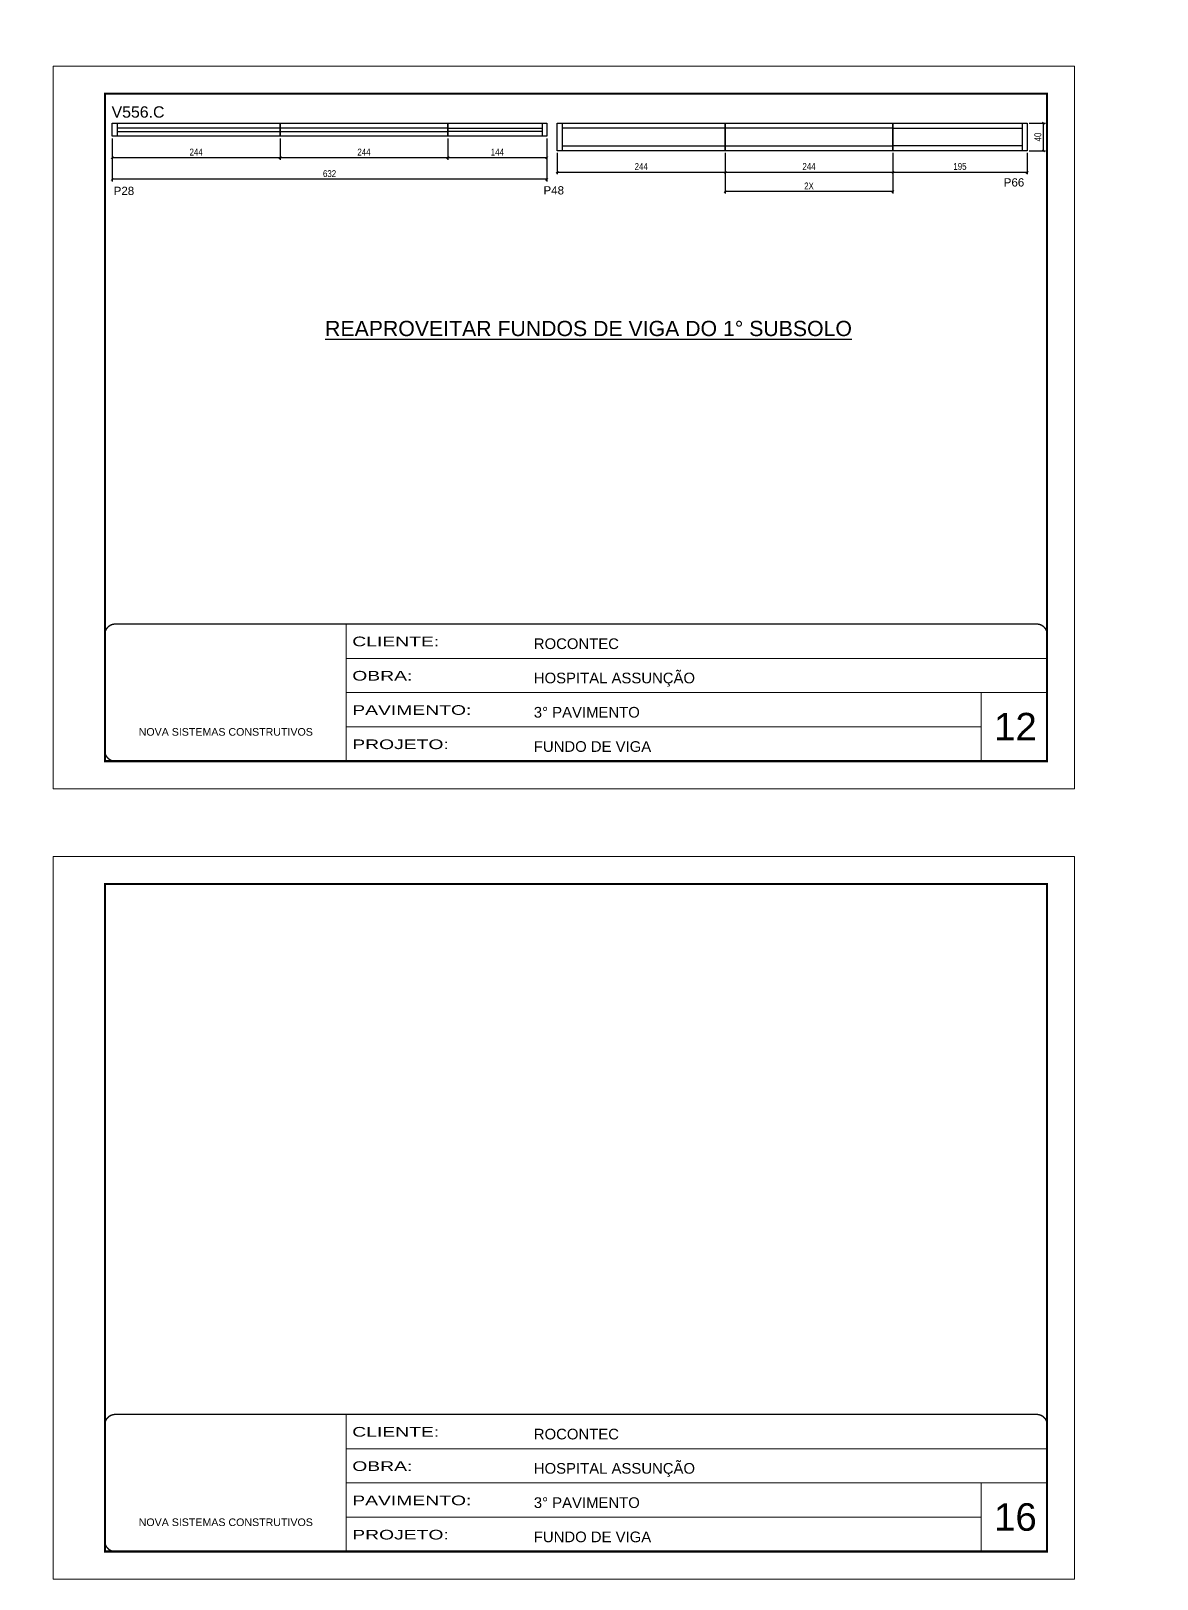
# Model space of a CAD drawing. Extents: x 2216 to 194001, y 226 to 38185.
# Drawn here: x 6952 to 8590, y 226 to 2476 of the extents above; entities that cross this region are included whole.
import ezdxf
from ezdxf.enums import TextEntityAlignment as Align

# ---------------------------------------------------------------- set-up
doc = ezdxf.new("R2010")
doc.units = 0
doc.linetypes.add('CONTINUO', pattern=[0])
doc.linetypes.add('DASHED', pattern=[0.75, 0.5, -0.25])
doc.layers.add('00 - FELIPE', color=2, linetype='Continuous', plot=False)
for name, color, linetype in [('5', 5, 'Continuous'), ('NOMENCLATURA', 7, 'Continuous'), ('Painéis', 200, 'Continuous'), ('SARR_2.2x7', 40, 'Continuous')]:
    doc.layers.add(name, color=color, linetype=linetype)
for name, color, linetype, lineweight in [('CARIMBO', 255, 'Continuous', 9), ('Folhas', 255, 'Continuous', 9), ('Romaneio', 3, 'Continuous', 13), ('SARRAFO DE PRESSAO', 251, 'DASHED', 9)]:
    doc.layers.add(name, color=color, linetype=linetype, lineweight=lineweight)
doc.styles.add('ARIAL', font='arial.ttf')
doc.styles.add('COTA TECNICA', font='techl___.ttf', dxfattribs={"height": 10})
doc.styles.add('COTA TECNICA-50', font='techl___.ttf', dxfattribs={"height": 10})
doc.styles.get("Standard").update_dxf_attribs({"font": 'arial.ttf'})
doc.styles.add('Tecnologia', font='')
doc.styles.get('Tecnologia').set_extended_font_data('Forgotten Futurist')
doc.dimstyles.new('COTA PAINEL-50', dxfattribs={"dimtxt": 10, "dimasz": 3, "dimexe": 3, "dimexo": 3, "dimgap": 3, "dimtad": 1, "dimdec": 1, "dimzin": 12, "dimdsep": 46, "dimtxsty": 'COTA TECNICA-50', "dimblk1": 'OBLIQUE', "dimblk2": 'OBLIQUE', "dimsah": 1, "dimcen": 0.9, "dimclrd": 4, "dimclre": 4, "dimclrt": 240, "dimadec": 1, "dimazin": 3, "dimtfac": 1, "dimtdec": 1, "dimtmove": 0, "dimatfit": 3, "dimfxl": 1, "dimtolj": 1, "dimtzin": 12, "dimarcsym": 0})
doc.dimstyles.new('PAINEL', dxfattribs={"dimtxt": 10, "dimasz": 3, "dimexe": 3, "dimexo": 3, "dimgap": 3, "dimtad": 1, "dimdec": 1, "dimzin": 12, "dimdsep": 46, "dimtxsty": 'COTA TECNICA', "dimblk1": 'OBLIQUE', "dimblk2": 'OBLIQUE', "dimsah": 1, "dimcen": 0.9, "dimclrd": 4, "dimclre": 4, "dimclrt": 240, "dimadec": 1, "dimazin": 3, "dimtfac": 1, "dimtdec": 1, "dimtmove": 0, "dimatfit": 3, "dimfxl": 1, "dimtolj": 1, "dimtzin": 12, "dimarcsym": 0})

# ---------------------------------------------------------------- blocks, each defined once
blk = doc.blocks.new('9999999999')
at = {"color": 30, "linetype": 'CONTINUO'}
for p, q in [((98564.6, 34230.2), (98564.6, 34429.4)), ((98564.6, 34379.6), (99584, 34379.6)), ((98564.6, 34329.8), (99488, 34329.8)), ((99584, 34329.8), (99488, 34329.8)), ((99488, 34329.8), (99488, 34230.2)), ((98564.6, 34280), (99488, 34280))]:
    blk.add_line(p, q, dxfattribs=at)
at = {"color": 30, "linetype": 'CONTINUO', "const_width": 2}
blk.add_lwpolyline([(99584, 34230.2), (99584, 34414.4, 0.414214), (99569, 34429.4), (98229, 34429.4, 0.414214), (98214, 34414.4), (98214, 34245.2, 0.414214), (98229, 34230.2), (99584, 34230.2)], format="xyb", dxfattribs=at)
at = {"layer": 'Folhas'}
blk.add_lwpolyline([(98139, 34190.2), (99624, 34190.2), (99624, 35240.2), (98139, 35240.2)], close=True, dxfattribs=at)
at = {"layer": 'Folhas', "color": 30, "const_width": 3}
blk.add_lwpolyline([(98214, 34230.2), (99584, 34230.2), (99584, 35200.2), (98214, 35200.2)], close=True, dxfattribs=at)
at = {"color": 7, "linetype": 'Continuous', "ltscale": 5, "style": 'ARIAL'}
for s, height, p in [('ROCONTEC', 15.48, (98837.7, 34393.1)), ('HOSPITAL ASSUNÇÃO', 15.483, (98837.7, 34343.3)), ('3° PAVIMENTO', 15.483, (98837.7, 34293.5)), ('NOVA SISTEMAS CONSTRUTIVOS', 11.059, (98263.2, 34267.2)), ('FUNDO DE VIGA', 15.483, (98837.7, 34243.7))]:
    blk.add_text(s, height=height, dxfattribs=at).set_placement(p)
at = {"layer": 'Folhas', "color": 7, "style": 'Tecnologia', "width": 1.5}
for s, p in [('CLIENTE:', (98573.7, 34397.2)), ('OBRA:', (98573.7, 34347.3)), ('PAVIMENTO:', (98573.7, 34297.5)), ('PROJETO:', (98573.7, 34247.7))]:
    blk.add_text(s, height=14, dxfattribs=at).set_placement(p)
blk = doc.blocks.new('_Oblique')
at = {"color": 0, "linetype": 'ByBlock', "lineweight": -2}
blk.add_line((-0.5, -0.5), (0.5, 0.5), dxfattribs=at)
blk = doc.blocks.new('*D240')
at = {"layer": '00 - FELIPE', "color": 4, "lineweight": -2, "transparency": 16777216}
for p, q in [((4670.3, 1925.6), (4670.3, 1893.9)), ((4715.3, 1925.6), (4715.3, 1893.9)), ((4670.3, 1896.9), (4715.3, 1896.9))]:
    blk.add_line(p, q, dxfattribs=at)
at = {"layer": 'Defpoints', "color": 0, "linetype": 'ByBlock', "transparency": 16777216}
for p in [(193755.2, 38185), (193999.2, 38185), (193999.2, 38154)]:
    blk.add_point(p, dxfattribs=at)
at = {"layer": 'Defpoints', "color": 0, "transparency": 16777216}
for p in [(4670.3, 1928.6), (4715.3, 1928.6), (4715.3, 1896.9)]:
    blk.add_point(p, dxfattribs=at)
at = {"layer": 'Romaneio', "color": 4, "linetype": 'ByBlock', "lineweight": -2, "transparency": 16777216}
for p, q in [((193755.2, 38182), (193755.2, 38151)), ((193999.2, 38182), (193999.2, 38151)), ((193755.2, 38154), (193999.2, 38154))]:
    blk.add_line(p, q, dxfattribs=at)
at = {"layer": '00 - FELIPE', "color": 4, "lineweight": -2, "transparency": 16777216, "xscale": 3, "yscale": 3, "zscale": 3, "rotation": 180}
blk.add_blockref('_Oblique', (4670.3, 1896.9), dxfattribs=at)
at = {"layer": '00 - FELIPE', "color": 4, "lineweight": -2, "transparency": 16777216, "xscale": 3, "yscale": 3, "zscale": 3}
blk.add_blockref('_Oblique', (4715.3, 1896.9), dxfattribs=at)
at = {"layer": 'Romaneio', "color": 4, "linetype": 'ByBlock', "lineweight": -2, "transparency": 16777216, "xscale": 3, "yscale": 3, "zscale": 3, "rotation": 180}
blk.add_blockref('_Oblique', (193755.2, 38154), dxfattribs=at)
at = {"layer": 'Romaneio', "color": 4, "linetype": 'ByBlock', "lineweight": -2, "transparency": 16777216, "xscale": 3, "yscale": 3, "zscale": 3}
blk.add_blockref('_Oblique', (193999.2, 38154), dxfattribs=at)
at = {"layer": '00 - FELIPE', "color": 240, "transparency": 16777216, "insert": (4692.8, 1905), "char_height": 10, "attachment_point": 5, "style": 'COTA TECNICA'}
blk.add_mtext('\\A1;45', dxfattribs=at)
at = {"layer": 'Romaneio', "color": 240, "linetype": 'ByBlock', "transparency": 16777216, "insert": (193877.2, 38162.1), "char_height": 10, "attachment_point": 5, "style": 'COTA TECNICA-50'}
blk.add_mtext('\\A1;244', dxfattribs=at)
blk = doc.blocks.new('*D241')
at = {"layer": '00 - FELIPE', "color": 4, "lineweight": -2, "transparency": 16777216}
for p, q in [((4715.3, 1925.6), (4715.3, 1893.9)), ((4959.4, 1925.6), (4959.4, 1893.9)), ((4715.3, 1896.9), (4959.4, 1896.9))]:
    blk.add_line(p, q, dxfattribs=at)
at = {"layer": 'Defpoints', "color": 0, "linetype": 'ByBlock', "transparency": 16777216}
for p in [(193755.2, 38185), (193999.2, 38185), (193755.2, 38125.7)]:
    blk.add_point(p, dxfattribs=at)
at = {"layer": 'Defpoints', "color": 0, "transparency": 16777216}
for p in [(4715.3, 1928.6), (4959.4, 1928.6), (4959.4, 1896.9)]:
    blk.add_point(p, dxfattribs=at)
at = {"layer": 'Painéis', "color": 4, "linetype": 'ByBlock', "lineweight": -2, "transparency": 16777216}
for p, q in [((193755.2, 38182), (193755.2, 38122.7)), ((193999.2, 38182), (193999.2, 38122.7)), ((193999.2, 38125.7), (193755.2, 38125.7))]:
    blk.add_line(p, q, dxfattribs=at)
at = {"layer": '00 - FELIPE', "color": 4, "lineweight": -2, "transparency": 16777216, "xscale": 3, "yscale": 3, "zscale": 3, "rotation": 180}
blk.add_blockref('_Oblique', (4715.3, 1896.9), dxfattribs=at)
at = {"layer": '00 - FELIPE', "color": 4, "lineweight": -2, "transparency": 16777216, "xscale": 3, "yscale": 3, "zscale": 3}
blk.add_blockref('_Oblique', (4959.4, 1896.9), dxfattribs=at)
at = {"layer": 'Painéis', "color": 4, "linetype": 'ByBlock', "lineweight": -2, "transparency": 16777216, "xscale": 3, "yscale": 3, "zscale": 3, "rotation": 180}
blk.add_blockref('_Oblique', (193755.2, 38125.7), dxfattribs=at)
at = {"layer": 'Painéis', "color": 4, "linetype": 'ByBlock', "lineweight": -2, "transparency": 16777216, "xscale": 3, "yscale": 3, "zscale": 3}
blk.add_blockref('_Oblique', (193999.2, 38125.7), dxfattribs=at)
at = {"layer": '00 - FELIPE', "color": 240, "transparency": 16777216, "insert": (4837.4, 1905), "char_height": 10, "attachment_point": 5, "style": 'COTA TECNICA'}
blk.add_mtext('\\A1;244', dxfattribs=at)
at = {"layer": 'Painéis', "color": 240, "linetype": 'ByBlock', "transparency": 16777216, "insert": (193877.2, 38133.8), "char_height": 10, "attachment_point": 5, "style": 'COTA TECNICA-50'}
blk.add_mtext('\\A1;2X', dxfattribs=at)
blk = doc.blocks.new('*D273')
at = {"layer": 'Defpoints', "color": 0, "linetype": 'ByBlock', "transparency": 16777216}
for p in [(8205.5, 2301.7), (8400.5, 2301.7), (8400.5, 2270.7)]:
    blk.add_point(p, dxfattribs=at)
at = {"layer": 'Painéis', "color": 4, "linetype": 'ByBlock', "lineweight": -2, "transparency": 16777216}
for p, q in [((8205.5, 2298.7), (8205.5, 2267.7)), ((8400.5, 2298.7), (8400.5, 2267.7)), ((8205.5, 2270.7), (8400.5, 2270.7))]:
    blk.add_line(p, q, dxfattribs=at)
at = {"layer": 'Painéis', "color": 4, "linetype": 'ByBlock', "lineweight": -2, "transparency": 16777216, "xscale": 3, "yscale": 3, "zscale": 3, "rotation": 180}
blk.add_blockref('_Oblique', (8205.5, 2270.7), dxfattribs=at)
at = {"layer": 'Painéis', "color": 4, "linetype": 'ByBlock', "lineweight": -2, "transparency": 16777216, "xscale": 3, "yscale": 3, "zscale": 3}
blk.add_blockref('_Oblique', (8400.5, 2270.7), dxfattribs=at)
at = {"layer": 'Painéis', "color": 240, "linetype": 'ByBlock', "transparency": 16777216, "insert": (8303, 2278.9), "char_height": 10, "attachment_point": 5, "style": 'COTA TECNICA-50'}
blk.add_mtext('\\A1;195', dxfattribs=at)
blk = doc.blocks.new('*D274')
at = {"layer": 'Defpoints', "color": 0, "linetype": 'ByBlock', "transparency": 16777216}
for p in [(7717.5, 2301.7), (7961.5, 2301.7), (7961.5, 2270.7)]:
    blk.add_point(p, dxfattribs=at)
at = {"layer": 'Romaneio', "color": 4, "linetype": 'ByBlock', "lineweight": -2, "transparency": 16777216}
for p, q in [((7717.5, 2298.7), (7717.5, 2267.7)), ((7961.5, 2298.7), (7961.5, 2267.7)), ((7717.5, 2270.7), (7961.5, 2270.7))]:
    blk.add_line(p, q, dxfattribs=at)
at = {"layer": 'Romaneio', "color": 4, "linetype": 'ByBlock', "lineweight": -2, "transparency": 16777216, "xscale": 3, "yscale": 3, "zscale": 3, "rotation": 180}
blk.add_blockref('_Oblique', (7717.5, 2270.7), dxfattribs=at)
at = {"layer": 'Romaneio', "color": 4, "linetype": 'ByBlock', "lineweight": -2, "transparency": 16777216, "xscale": 3, "yscale": 3, "zscale": 3}
blk.add_blockref('_Oblique', (7961.5, 2270.7), dxfattribs=at)
at = {"layer": 'Romaneio', "color": 240, "linetype": 'ByBlock', "transparency": 16777216, "insert": (7839.5, 2278.8), "char_height": 10, "attachment_point": 5, "style": 'COTA TECNICA-50'}
blk.add_mtext('\\A1;244', dxfattribs=at)
blk = doc.blocks.new('*D263')
at = {"layer": 'Defpoints', "color": 0, "linetype": 'ByBlock', "transparency": 16777216}
for p in [(7961.5, 2301.7), (8205.5, 2301.7), (8205.5, 2270.7)]:
    blk.add_point(p, dxfattribs=at)
at = {"layer": 'Romaneio', "color": 4, "linetype": 'ByBlock', "lineweight": -2, "transparency": 16777216}
for p, q in [((7961.5, 2298.7), (7961.5, 2267.7)), ((8205.5, 2298.7), (8205.5, 2267.7)), ((7961.5, 2270.7), (8205.5, 2270.7))]:
    blk.add_line(p, q, dxfattribs=at)
at = {"layer": 'Romaneio', "color": 4, "linetype": 'ByBlock', "lineweight": -2, "transparency": 16777216, "xscale": 3, "yscale": 3, "zscale": 3, "rotation": 180}
blk.add_blockref('_Oblique', (7961.5, 2270.7), dxfattribs=at)
at = {"layer": 'Romaneio', "color": 4, "linetype": 'ByBlock', "lineweight": -2, "transparency": 16777216, "xscale": 3, "yscale": 3, "zscale": 3}
blk.add_blockref('_Oblique', (8205.5, 2270.7), dxfattribs=at)
at = {"layer": 'Romaneio', "color": 240, "linetype": 'ByBlock', "transparency": 16777216, "insert": (8083.5, 2278.8), "char_height": 10, "attachment_point": 5, "style": 'COTA TECNICA-50'}
blk.add_mtext('\\A1;244', dxfattribs=at)
blk = doc.blocks.new('*D264')
at = {"layer": 'Defpoints', "color": 0, "linetype": 'ByBlock', "transparency": 16777216}
for p in [(7961.5, 2301.7), (8205.5, 2301.7), (7961.5, 2242.4)]:
    blk.add_point(p, dxfattribs=at)
at = {"layer": 'Painéis', "color": 4, "linetype": 'ByBlock', "lineweight": -2, "transparency": 16777216}
for p, q in [((7961.5, 2298.7), (7961.5, 2239.4)), ((8205.5, 2298.7), (8205.5, 2239.4)), ((8205.5, 2242.4), (7961.5, 2242.4))]:
    blk.add_line(p, q, dxfattribs=at)
at = {"layer": 'Painéis', "color": 4, "linetype": 'ByBlock', "lineweight": -2, "transparency": 16777216, "xscale": 3, "yscale": 3, "zscale": 3, "rotation": 180}
blk.add_blockref('_Oblique', (7961.5, 2242.4), dxfattribs=at)
at = {"layer": 'Painéis', "color": 4, "linetype": 'ByBlock', "lineweight": -2, "transparency": 16777216, "xscale": 3, "yscale": 3, "zscale": 3}
blk.add_blockref('_Oblique', (8205.5, 2242.4), dxfattribs=at)
at = {"layer": 'Painéis', "color": 240, "linetype": 'ByBlock', "transparency": 16777216, "insert": (8083.5, 2250.5), "char_height": 10, "attachment_point": 5, "style": 'COTA TECNICA-50'}
blk.add_mtext('\\A1;2X', dxfattribs=at)
blk = doc.blocks.new('*D275')
at = {"layer": 'Defpoints', "color": 0, "linetype": 'ByBlock', "transparency": 16777216}
for p in [(7558.4, 2322.7), (7702.5, 2322.7), (7702.5, 2291.7)]:
    blk.add_point(p, dxfattribs=at)
at = {"layer": 'Painéis', "color": 4, "linetype": 'ByBlock', "lineweight": -2, "transparency": 16777216}
for p, q in [((7558.4, 2319.7), (7558.4, 2288.7)), ((7702.5, 2319.7), (7702.5, 2288.7)), ((7558.4, 2291.7), (7702.5, 2291.7))]:
    blk.add_line(p, q, dxfattribs=at)
at = {"layer": 'Painéis', "color": 4, "linetype": 'ByBlock', "lineweight": -2, "transparency": 16777216, "xscale": 3, "yscale": 3, "zscale": 3, "rotation": 180}
blk.add_blockref('_Oblique', (7558.4, 2291.7), dxfattribs=at)
at = {"layer": 'Painéis', "color": 4, "linetype": 'ByBlock', "lineweight": -2, "transparency": 16777216, "xscale": 3, "yscale": 3, "zscale": 3}
blk.add_blockref('_Oblique', (7702.5, 2291.7), dxfattribs=at)
at = {"layer": 'Painéis', "color": 240, "linetype": 'ByBlock', "transparency": 16777216, "insert": (7630.4, 2299.8), "char_height": 10, "attachment_point": 5, "style": 'COTA TECNICA-50'}
blk.add_mtext('\\A1;144', dxfattribs=at)
blk = doc.blocks.new('*D276')
at = {"layer": 'Defpoints', "color": 0, "linetype": 'ByBlock', "transparency": 16777216}
for p in [(7070.4, 2322.7), (7314.4, 2322.7), (7314.4, 2291.7)]:
    blk.add_point(p, dxfattribs=at)
at = {"layer": 'Romaneio', "color": 4, "linetype": 'ByBlock', "lineweight": -2, "transparency": 16777216}
for p, q in [((7070.4, 2319.7), (7070.4, 2288.7)), ((7314.4, 2319.7), (7314.4, 2288.7)), ((7070.4, 2291.7), (7314.4, 2291.7))]:
    blk.add_line(p, q, dxfattribs=at)
at = {"layer": 'Romaneio', "color": 4, "linetype": 'ByBlock', "lineweight": -2, "transparency": 16777216, "xscale": 3, "yscale": 3, "zscale": 3, "rotation": 180}
blk.add_blockref('_Oblique', (7070.4, 2291.7), dxfattribs=at)
at = {"layer": 'Romaneio', "color": 4, "linetype": 'ByBlock', "lineweight": -2, "transparency": 16777216, "xscale": 3, "yscale": 3, "zscale": 3}
blk.add_blockref('_Oblique', (7314.4, 2291.7), dxfattribs=at)
at = {"layer": 'Romaneio', "color": 240, "linetype": 'ByBlock', "transparency": 16777216, "insert": (7192.4, 2299.8), "char_height": 10, "attachment_point": 5, "style": 'COTA TECNICA-50'}
blk.add_mtext('\\A1;244', dxfattribs=at)
blk = doc.blocks.new('*D265')
at = {"layer": 'Defpoints', "color": 0, "linetype": 'ByBlock', "transparency": 16777216}
for p in [(7314.4, 2322.7), (7558.4, 2322.7), (7558.4, 2291.7)]:
    blk.add_point(p, dxfattribs=at)
at = {"layer": 'Romaneio', "color": 4, "linetype": 'ByBlock', "lineweight": -2, "transparency": 16777216}
for p, q in [((7314.4, 2319.7), (7314.4, 2288.7)), ((7558.4, 2319.7), (7558.4, 2288.7)), ((7314.4, 2291.7), (7558.4, 2291.7))]:
    blk.add_line(p, q, dxfattribs=at)
at = {"layer": 'Romaneio', "color": 4, "linetype": 'ByBlock', "lineweight": -2, "transparency": 16777216, "xscale": 3, "yscale": 3, "zscale": 3, "rotation": 180}
blk.add_blockref('_Oblique', (7314.4, 2291.7), dxfattribs=at)
at = {"layer": 'Romaneio', "color": 4, "linetype": 'ByBlock', "lineweight": -2, "transparency": 16777216, "xscale": 3, "yscale": 3, "zscale": 3}
blk.add_blockref('_Oblique', (7558.4, 2291.7), dxfattribs=at)
at = {"layer": 'Romaneio', "color": 240, "linetype": 'ByBlock', "transparency": 16777216, "insert": (7436.4, 2299.8), "char_height": 10, "attachment_point": 5, "style": 'COTA TECNICA-50'}
blk.add_mtext('\\A1;244', dxfattribs=at)
blk = doc.blocks.new('*D266')
at = {"layer": 'Defpoints', "color": 0, "linetype": 'ByBlock', "transparency": 16777216}
for p in [(7070.4, 2322.7), (7702.5, 2322.7), (7070.4, 2260.2)]:
    blk.add_point(p, dxfattribs=at)
at = {"layer": 'Painéis', "color": 4, "linetype": 'ByBlock', "lineweight": -2, "transparency": 16777216}
for p, q in [((7070.4, 2319.7), (7070.4, 2257.2)), ((7702.5, 2319.7), (7702.5, 2257.2)), ((7702.5, 2260.2), (7070.4, 2260.2))]:
    blk.add_line(p, q, dxfattribs=at)
at = {"layer": 'Painéis', "color": 4, "linetype": 'ByBlock', "lineweight": -2, "transparency": 16777216, "xscale": 3, "yscale": 3, "zscale": 3, "rotation": 180}
blk.add_blockref('_Oblique', (7070.4, 2260.2), dxfattribs=at)
at = {"layer": 'Painéis', "color": 4, "linetype": 'ByBlock', "lineweight": -2, "transparency": 16777216, "xscale": 3, "yscale": 3, "zscale": 3}
blk.add_blockref('_Oblique', (7702.5, 2260.2), dxfattribs=at)
at = {"layer": 'Painéis', "color": 240, "linetype": 'ByBlock', "transparency": 16777216, "insert": (7386.4, 2268.4), "char_height": 10, "attachment_point": 5, "style": 'COTA TECNICA-50'}
blk.add_mtext('\\A1;632', dxfattribs=at)
blk = doc.blocks.new('*D267')
at = {"layer": 'Defpoints', "color": 0, "linetype": 'ByBlock', "transparency": 16777216}
for p in [(8400.5, 2341.7), (8424.3, 2341.7), (8400.5, 2301.7)]:
    blk.add_point(p, dxfattribs=at)
at = {"layer": 'Painéis', "color": 4, "linetype": 'ByBlock', "lineweight": -2, "transparency": 16777216}
for p, q in [((8403.5, 2341.7), (8427.3, 2341.7)), ((8424.3, 2301.7), (8424.3, 2341.7)), ((8403.5, 2301.7), (8427.3, 2301.7))]:
    blk.add_line(p, q, dxfattribs=at)
at = {"layer": 'Painéis', "color": 4, "linetype": 'ByBlock', "lineweight": -2, "transparency": 16777216, "xscale": 3, "yscale": 3, "zscale": 3}
for p, rotation in [((8424.3, 2341.7), 90), ((8424.3, 2301.7), 270)]:
    blk.add_blockref('_Oblique', p, dxfattribs=dict(at, rotation=rotation))
at = {"layer": 'Painéis', "color": 240, "linetype": 'ByBlock', "transparency": 16777216, "insert": (8416.2, 2321.7), "char_height": 10, "attachment_point": 5, "rotation": 90, "style": 'COTA TECNICA-50'}
blk.add_mtext('\\A1;40', dxfattribs=at)

msp = doc.modelspace()

# ---------------------------------------------------------------- linework, layer by layer
at = {"layer": 'Painéis', "linetype": 'Continuous'}
for points in [[(7070.42, 2341.73), (7314.42, 2341.73), (7314.42, 2322.73), (7070.42, 2322.73)], [(7314.42, 2341.73), (7558.42, 2341.73), (7558.42, 2322.73), (7314.42, 2322.73)], [(7717.46, 2341.73), (7961.46, 2341.73), (7961.46, 2301.73), (7717.46, 2301.73)], [(7961.46, 2341.73), (8205.46, 2341.73), (8205.46, 2301.73), (7961.46, 2301.73)]]:
    msp.add_lwpolyline(points, close=True, dxfattribs=at)
at = {"layer": 'Painéis', "linetype": 'ByBlock'}
for points in [[(7558.42, 2341.73), (7702.45, 2341.73), (7702.45, 2322.73), (7558.42, 2322.73)], [(8205.46, 2341.73), (8400.5, 2341.73), (8400.5, 2301.73), (8205.46, 2301.73)]]:
    msp.add_lwpolyline(points, close=True, dxfattribs=at)
at = {"layer": 'SARR_2.2x7', "linetype": 'Continuous'}
for p, q in [((7077.42, 2341.73), (7077.42, 2322.73)), ((7695.48, 2341.73), (7695.48, 2322.73)), ((7724.46, 2341.73), (7724.46, 2301.73)), ((8393.52, 2341.73), (8393.52, 2301.73)), ((7314.42, 2334.73), (7077.42, 2334.73)), ((7077.42, 2329.73), (7314.42, 2329.73)), ((7558.42, 2334.73), (7314.42, 2334.73)), ((7314.42, 2329.73), (7558.42, 2329.73)), ((7558.42, 2334.73), (7695.48, 2334.73)), ((7695.48, 2329.73), (7558.42, 2329.73)), ((7961.46, 2334.73), (7724.46, 2334.73)), ((8205.46, 2334.73), (7961.46, 2334.73)), ((8205.47, 2334.73), (8393.52, 2334.73)), ((7724.46, 2308.73), (7961.46, 2308.73)), ((7961.46, 2308.73), (8205.46, 2308.73)), ((8393.52, 2308.73), (8205.46, 2308.73))]:
    msp.add_line(p, q, dxfattribs=at)

# ---------------------------------------------------------------- block references
at = {"layer": 'SARRAFO DE PRESSAO', "color": 6, "linetype": 'ByBlock'}
for p in [(-91154.29, -32815.53), (-91154.29, -33964.11)]:
    msp.add_blockref('9999999999', p, dxfattribs=at)

# ---------------------------------------------------------------- texts
at = {"color": 0, "linetype": 'Continuous', "ltscale": 5, "style": 'ARIAL'}
msp.add_text('%%UREAPROVEITAR FUNDOS DE VIGA DO 1° SUBSOLO', height=22.1184, dxfattribs=at).set_placement((7762.9, 2032.4), align=Align.CENTER)
at = {"layer": '5', "linetype": 'Continuous'}
for s, p in [('P48', (7697.47, 2238.2)), ('P66', (8366.65, 2249.75)), ('P28', (7072.5, 2237.43))]:
    msp.add_text(s, height=12, rotation=359.99996, dxfattribs=at).set_placement(p)
at = {"layer": 'CARIMBO', "style": 'ARIAL'}
for s, p in [('12', (8352.55, 1444.81)), ('16', (8352.55, 296.24))]:
    msp.add_text(s, height=40, dxfattribs=at).set_placement(p)
at = {"layer": 'NOMENCLATURA', "linetype": 'Continuous'}
msp.add_text('V556.C', height=16.5, dxfattribs=at).set_placement((7069.49, 2349.81))

# ---------------------------------------------------------------- dimensions: what is measured, and where the dimension line sits
at = {"layer": '00 - FELIPE'}
for base, p1, p2, picture, middle in [((4715.34, 1896.92), (4670.34, 1928.59), (4715.34, 1928.59), '*D240', (4692.84, 1905.03)), ((4959.37, 1896.92), (4715.34, 1928.59), (4959.37, 1928.59), '*D241', (4837.36, 1904.99))]:
    dim = msp.add_linear_dim(base=base, p1=p1, p2=p2, dimstyle='PAINEL', dxfattribs=at)
    dim.commit()
    dim.dimension.update_dxf_attribs({"geometry": picture, "text_midpoint": middle})
at = {"layer": 'Painéis', "linetype": 'ByBlock'}
dim = msp.add_linear_dim(base=(8424.31, 2341.73), p1=(8400.5, 2301.73), p2=(8400.5, 2341.73), angle=90, dimstyle='COTA PAINEL-50', override={"dimarcsym": 1}, dxfattribs=at)
dim.commit()
dim.dimension.update_dxf_attribs({"geometry": '*D267', "text_midpoint": (8416.2, 2321.73)})
for base, p1, p2, picture, middle in [((7070.42, 2260.17), (7702.45, 2322.73), (7070.42, 2322.73), '*D266', (7386.44, 2268.39)), ((7702.45, 2291.74), (7558.42, 2322.73), (7702.45, 2322.73), '*D275', (7630.44, 2299.82)), ((8400.5, 2270.74), (8205.46, 2301.73), (8400.5, 2301.73), '*D273', (8302.98, 2278.88))]:
    dim = msp.add_linear_dim(base=base, p1=p1, p2=p2, dimstyle='COTA PAINEL-50', override={"dimarcsym": 1}, dxfattribs=at)
    dim.commit()
    dim.dimension.update_dxf_attribs({"geometry": picture, "text_midpoint": middle})
dim = msp.add_linear_dim(base=(7961.46, 2242.41), p1=(8205.46, 2301.73), p2=(7961.46, 2301.73), text='2X', dimstyle='COTA PAINEL-50', override={"dimarcsym": 1}, dxfattribs=at)
dim.commit()
dim.dimension.update_dxf_attribs({"geometry": '*D264', "text_midpoint": (8083.46, 2250.47)})
at = {"layer": 'Romaneio', "linetype": 'ByBlock'}
for p1, p2, picture, middle in [((7070.42, 2322.73), (7314.42, 2322.73), '*D276', (7192.42, 2299.82)), ((7314.42, 2322.73), (7558.42, 2322.73), '*D265', (7436.42, 2299.82)), ((7717.46, 2301.73), (7961.46, 2301.73), '*D274', (7839.46, 2278.82)), ((7961.46, 2301.73), (8205.46, 2301.73), '*D263', (8083.46, 2278.82))]:
    dim = msp.add_aligned_dim(p1=p1, p2=p2, distance=-30.99, dimstyle='COTA PAINEL-50', override={"dimarcsym": 1}, dxfattribs=at)
    dim.commit()
    dim.dimension.update_dxf_attribs({"geometry": picture, "text_midpoint": middle})

doc.saveas('drawing.dxf')
